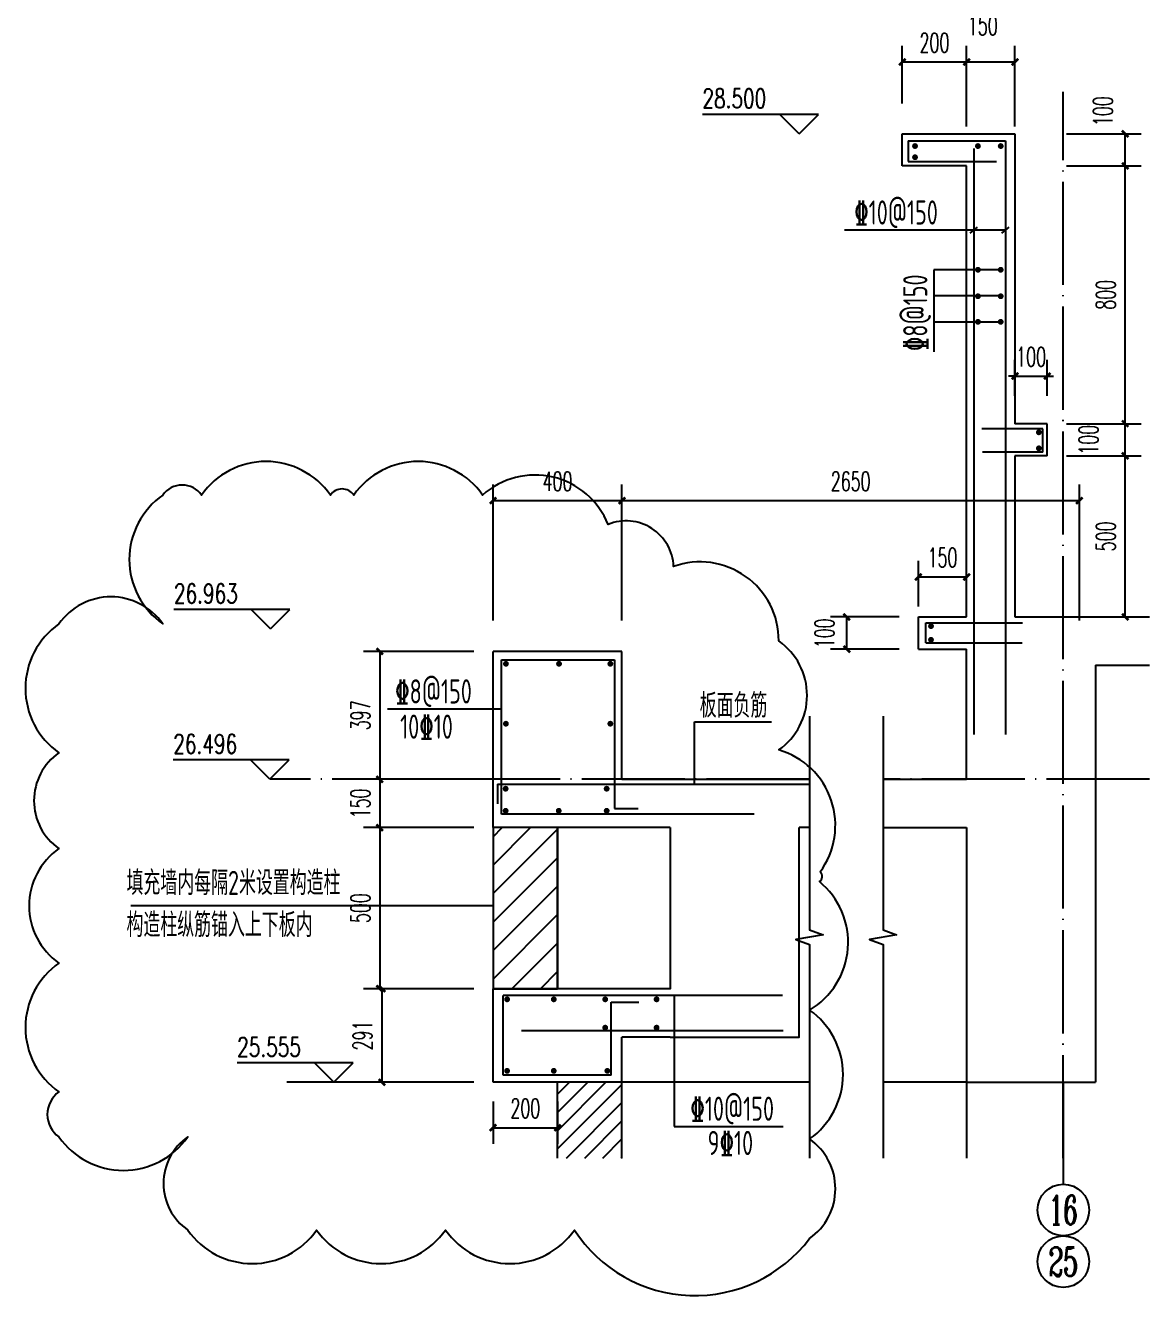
# Model space of a CAD drawing. Extents: x 0 to 125661, y -104936 to 8656.
# Drawn here: x 33825 to 37315, y -18915 to -14972 of the extents above; entities that cross this region are included whole.
import ezdxf
from ezdxf.enums import TextEntityAlignment as Align

# ---------------------------------------------------------------- set-up
doc = ezdxf.new("R2010")
doc.units = 0
doc.header["$LTSCALE"] = 800
doc.header["$MEASUREMENT"] = 0
doc.linetypes.add('DOTE', pattern=[2.42, 2, -0.2, 0.02, -0.2])
doc.layers.get('0').update_dxf_attribs({"linetype": 'CONTINUOUS'})
doc.layers.get('Defpoints').update_dxf_attribs({"color": 1, "linetype": 'CONTINUOUS'})
for name, color, linetype in [('3-ban', 84, 'CONTINUOUS'), ('A-立面看线', 117, 'CONTINUOUS'), ('AXIS', 3, 'CONTINUOUS'), ('AXIS_TEXT', 7, 'CONTINUOUS'), ('DIM_ELEV', 3, 'CONTINUOUS'), ('DIM_SYMB', 3, 'CONTINUOUS'), ('DOTE', 28, 'CONTINUOUS'), ('PUB_DIM', 3, 'CONTINUOUS'), ('PUB_HATCH', 8, 'CONTINUOUS'), ('PUB_TEXT', 7, 'CONTINUOUS'), ('R', 1, 'CONTINUOUS'), ('WALL', 50, 'CONTINUOUS')]:
    doc.layers.add(name, color=color, linetype=linetype)
doc.styles.add('_TCH_AXIS', font='COMPLEX', dxfattribs={"bigfont": 'GBCBIG'})
doc.styles.add('_TCH_DIM', font='SIMPLEX', dxfattribs={"bigfont": 'GBCBIG'})
doc.styles.add('COMPLEX', font='COMPLEX')
doc.styles.add('DIM_FONT', font='SIMPLEX.shx', dxfattribs={"width": 0.6})
doc.styles.add('TSSD_Rein', font='tssdeng.shx', dxfattribs={"width": 0.7, "bigfont": 'hztxt.shx'})
doc.dimstyles.new('DIMN20', dxfattribs={"dimscale": 0.2, "dimtxt": 300, "dimasz": 100, "dimexe": 250, "dimexo": 300, "dimgap": 150, "dimtad": 1, "dimdec": 0, "dimzin": 0, "dimdsep": 46, "dimtxsty": 'DIM_FONT', "dimblk": 'ARCHTICK', "dimcen": 0.09, "dimclrt": 7, "dimazin": 2, "dimtfac": 1, "dimtdec": 0, "dimtix": 1, "dimtmove": 2, "dimatfit": 3, "dimfxl": 0, "dimtolj": 1, "dimtzin": 0, "dimarcsym": 0})

# ---------------------------------------------------------------- blocks, each defined once
blk = doc.blocks.new('_ArchTick')
at = {"color": 0, "linetype": 'ByBlock', "const_width": 0.4}
blk.add_lwpolyline([(-0.5, -0.5), (0.5, 0.5)], dxfattribs=at)
blk = doc.blocks.new('*D264')
at = {"layer": 'Defpoints', "color": 0}
for p in [(36375.1, -16808.4), (36597.3, -16808.4), (36597.3, -16908.4)]:
    blk.add_point(p, dxfattribs=at)
at = {"layer": 'PUB_DIM', "color": 0, "lineweight": -2}
for p, q in [((36537.3, -16808.4), (36325.1, -16808.4)), ((36375.1, -16908.4), (36375.1, -16808.4)), ((36537.3, -16908.4), (36325.1, -16908.4))]:
    blk.add_line(p, q, dxfattribs=at)
at = {"layer": 'PUB_DIM', "color": 0, "lineweight": -2, "xscale": 20, "yscale": 20, "zscale": 20}
for p, rotation in [((36375.1, -16808.4), 90), ((36375.1, -16908.4), 270)]:
    blk.add_blockref('_ArchTick', p, dxfattribs=dict(at, rotation=rotation))
at = {"layer": 'PUB_DIM', "color": 7, "insert": (36306.1, -16859.2), "char_height": 60, "attachment_point": 5, "rotation": 90, "style": 'DIM_FONT'}
blk.add_mtext('\\A1;100', dxfattribs=at)
blk = doc.blocks.new('*D282')
at = {"layer": 'Defpoints', "color": 0}
for p in [(36747.3, -15085.7), (36547.3, -15274.2), (36747.3, -15274.2)]:
    blk.add_point(p, dxfattribs=at)
at = {"layer": 'PUB_DIM', "color": 0, "lineweight": -2}
for p, q in [((36547.3, -15214.2), (36547.3, -15035.7)), ((36747.3, -15214.2), (36747.3, -15035.7)), ((36547.3, -15085.7), (36747.3, -15085.7))]:
    blk.add_line(p, q, dxfattribs=at)
at = {"layer": 'PUB_DIM', "color": 0, "lineweight": -2, "xscale": 20, "yscale": 20, "zscale": 20, "rotation": 180}
blk.add_blockref('_ArchTick', (36547.3, -15085.7), dxfattribs=at)
at = {"layer": 'PUB_DIM', "color": 0, "lineweight": -2, "xscale": 20, "yscale": 20, "zscale": 20}
blk.add_blockref('_ArchTick', (36747.3, -15085.7), dxfattribs=at)
at = {"layer": 'PUB_DIM', "color": 7, "insert": (36647.3, -15025.7), "char_height": 60, "attachment_point": 5, "style": 'DIM_FONT'}
blk.add_mtext('\\A1;200', dxfattribs=at)
blk = doc.blocks.new('*D283')
at = {"layer": 'Defpoints', "color": 0}
for p in [(36997.3, -15308.4), (37239.3, -15308.4), (36997.3, -15408.4)]:
    blk.add_point(p, dxfattribs=at)
at = {"layer": 'PUB_DIM', "color": 0, "lineweight": -2}
for p, q in [((37057.3, -15308.4), (37289.3, -15308.4)), ((37239.3, -15408.4), (37239.3, -15308.4)), ((37057.3, -15408.4), (37289.3, -15408.4))]:
    blk.add_line(p, q, dxfattribs=at)
at = {"layer": 'PUB_DIM', "color": 0, "lineweight": -2, "xscale": 20, "yscale": 20, "zscale": 20}
for p, rotation in [((37239.3, -15308.4), 90), ((37239.3, -15408.4), 270)]:
    blk.add_blockref('_ArchTick', p, dxfattribs=dict(at, rotation=rotation))
at = {"layer": 'PUB_DIM', "color": 7, "insert": (37170.3, -15238.4), "char_height": 60, "attachment_point": 5, "rotation": 90, "style": 'DIM_FONT'}
blk.add_mtext('\\A1;100', dxfattribs=at)
blk = doc.blocks.new('*D284')
at = {"layer": 'Defpoints', "color": 0}
for p in [(36997.3, -15408.4), (37239.3, -15408.4), (36997.3, -16208.4)]:
    blk.add_point(p, dxfattribs=at)
at = {"layer": 'PUB_DIM', "color": 0, "lineweight": -2}
for p, q in [((37057.3, -15408.4), (37289.3, -15408.4)), ((37239.3, -16208.4), (37239.3, -15408.4)), ((37057.3, -16208.4), (37289.3, -16208.4))]:
    blk.add_line(p, q, dxfattribs=at)
at = {"layer": 'PUB_DIM', "color": 0, "lineweight": -2, "xscale": 20, "yscale": 20, "zscale": 20}
for p, rotation in [((37239.3, -15408.4), 90), ((37239.3, -16208.4), 270)]:
    blk.add_blockref('_ArchTick', p, dxfattribs=dict(at, rotation=rotation))
at = {"layer": 'PUB_DIM', "color": 7, "insert": (37179.3, -15808.4), "char_height": 60, "attachment_point": 5, "rotation": 90, "style": 'DIM_FONT'}
blk.add_mtext('\\A1;800', dxfattribs=at)
blk = doc.blocks.new('*D285')
at = {"layer": 'Defpoints', "color": 0}
for p in [(36997.3, -16208.4), (37239.3, -16208.4), (36997.3, -16308.4)]:
    blk.add_point(p, dxfattribs=at)
at = {"layer": 'PUB_DIM', "color": 0, "lineweight": -2}
for p, q in [((37057.3, -16208.4), (37289.3, -16208.4)), ((37239.3, -16308.4), (37239.3, -16208.4)), ((37057.3, -16308.4), (37289.3, -16308.4))]:
    blk.add_line(p, q, dxfattribs=at)
at = {"layer": 'PUB_DIM', "color": 0, "lineweight": -2, "xscale": 20, "yscale": 20, "zscale": 20}
for p, rotation in [((37239.3, -16208.4), 90), ((37239.3, -16308.4), 270)]:
    blk.add_blockref('_ArchTick', p, dxfattribs=dict(at, rotation=rotation))
at = {"layer": 'PUB_DIM', "color": 7, "insert": (37125.8, -16258.4), "char_height": 60, "attachment_point": 5, "rotation": 90, "style": 'DIM_FONT'}
blk.add_mtext('\\A1;100', dxfattribs=at)
blk = doc.blocks.new('*D286')
at = {"layer": 'Defpoints', "color": 0}
for p in [(36997.3, -16308.4), (37239.3, -16308.4), (36997.3, -16808.4)]:
    blk.add_point(p, dxfattribs=at)
at = {"layer": 'PUB_DIM', "color": 0, "lineweight": -2}
for p, q in [((37057.3, -16308.4), (37289.3, -16308.4)), ((37239.3, -16808.4), (37239.3, -16308.4)), ((37057.3, -16808.4), (37289.3, -16808.4))]:
    blk.add_line(p, q, dxfattribs=at)
at = {"layer": 'PUB_DIM', "color": 0, "lineweight": -2, "xscale": 20, "yscale": 20, "zscale": 20}
for p, rotation in [((37239.3, -16308.4), 90), ((37239.3, -16808.4), 270)]:
    blk.add_blockref('_ArchTick', p, dxfattribs=dict(at, rotation=rotation))
at = {"layer": 'PUB_DIM', "color": 7, "insert": (37179.3, -16558.4), "char_height": 60, "attachment_point": 5, "rotation": 90, "style": 'DIM_FONT'}
blk.add_mtext('\\A1;500', dxfattribs=at)
blk = doc.blocks.new('*D314')
at = {"layer": 'Defpoints', "color": 0}
for p in [(36747.3, -16684.1), (36597.3, -16836), (36747.3, -16836)]:
    blk.add_point(p, dxfattribs=at)
at = {"layer": 'PUB_DIM', "color": 0, "lineweight": -2}
for p, q in [((36597.3, -16776), (36597.3, -16634.1)), ((36747.3, -16776), (36747.3, -16634.1)), ((36597.3, -16684.1), (36747.3, -16684.1))]:
    blk.add_line(p, q, dxfattribs=at)
at = {"layer": 'PUB_DIM', "color": 0, "lineweight": -2, "xscale": 20, "yscale": 20, "zscale": 20, "rotation": 180}
blk.add_blockref('_ArchTick', (36597.3, -16684.1), dxfattribs=at)
at = {"layer": 'PUB_DIM', "color": 0, "lineweight": -2, "xscale": 20, "yscale": 20, "zscale": 20}
blk.add_blockref('_ArchTick', (36747.3, -16684.1), dxfattribs=at)
at = {"layer": 'PUB_DIM', "color": 7, "insert": (36672.3, -16624.1), "char_height": 60, "attachment_point": 5, "style": 'DIM_FONT'}
blk.add_mtext('\\A1;150', dxfattribs=at)
blk = doc.blocks.new('*D315')
at = {"layer": 'Defpoints', "color": 0}
for p in [(36897.3, -15085.7), (36747.3, -15345.6), (36897.3, -15345.6)]:
    blk.add_point(p, dxfattribs=at)
at = {"layer": 'PUB_DIM', "color": 0, "lineweight": -2}
for p, q in [((36747.3, -15285.6), (36747.3, -15035.7)), ((36897.3, -15285.6), (36897.3, -15035.7)), ((36747.3, -15085.7), (36897.3, -15085.7))]:
    blk.add_line(p, q, dxfattribs=at)
at = {"layer": 'PUB_DIM', "color": 0, "lineweight": -2, "xscale": 20, "yscale": 20, "zscale": 20, "rotation": 180}
blk.add_blockref('_ArchTick', (36747.3, -15085.7), dxfattribs=at)
at = {"layer": 'PUB_DIM', "color": 0, "lineweight": -2, "xscale": 20, "yscale": 20, "zscale": 20}
blk.add_blockref('_ArchTick', (36897.3, -15085.7), dxfattribs=at)
at = {"layer": 'PUB_DIM', "color": 7, "insert": (36797.3, -14972.2), "char_height": 60, "attachment_point": 5, "style": 'DIM_FONT'}
blk.add_mtext('\\A1;150', dxfattribs=at)
blk = doc.blocks.new('*D316')
at = {"layer": 'Defpoints', "color": 0}
for p in [(36997.3, -16060.7), (36897.3, -16182.2), (36997.3, -16182.2)]:
    blk.add_point(p, dxfattribs=at)
at = {"layer": 'PUB_DIM', "color": 0, "lineweight": -2}
for p, q in [((36897.3, -16122.2), (36897.3, -16010.7)), ((36997.3, -16122.2), (36997.3, -16010.7)), ((36897.3, -16060.7), (36877.3, -16060.7)), ((36897.3, -16060.7), (36997.3, -16060.7)), ((36997.3, -16060.7), (37017.3, -16060.7))]:
    blk.add_line(p, q, dxfattribs=at)
at = {"layer": 'PUB_DIM', "color": 0, "lineweight": -2, "xscale": 20, "yscale": 20, "zscale": 20}
blk.add_blockref('_ArchTick', (36897.3, -16060.7), dxfattribs=at)
at = {"layer": 'PUB_DIM', "color": 0, "lineweight": -2, "xscale": 20, "yscale": 20, "zscale": 20, "rotation": 180}
blk.add_blockref('_ArchTick', (36997.3, -16060.7), dxfattribs=at)
at = {"layer": 'PUB_DIM', "color": 7, "insert": (36947.3, -16000.7), "char_height": 60, "attachment_point": 5, "style": 'DIM_FONT'}
blk.add_mtext('\\A1;100', dxfattribs=at)
blk = doc.blocks.new('*D317')
at = {"layer": 'Defpoints', "color": 0}
for p in [(35677.3, -16447.4), (35277.3, -16879.8), (35677.3, -16879.8)]:
    blk.add_point(p, dxfattribs=at)
at = {"layer": 'PUB_DIM', "color": 0, "lineweight": -2}
for p, q in [((35277.3, -16819.8), (35277.3, -16397.4)), ((35677.3, -16819.8), (35677.3, -16397.4)), ((35277.3, -16447.4), (35677.3, -16447.4))]:
    blk.add_line(p, q, dxfattribs=at)
at = {"layer": 'PUB_DIM', "color": 0, "lineweight": -2, "xscale": 20, "yscale": 20, "zscale": 20, "rotation": 180}
blk.add_blockref('_ArchTick', (35277.3, -16447.4), dxfattribs=at)
at = {"layer": 'PUB_DIM', "color": 0, "lineweight": -2, "xscale": 20, "yscale": 20, "zscale": 20}
blk.add_blockref('_ArchTick', (35677.3, -16447.4), dxfattribs=at)
at = {"layer": 'PUB_DIM', "color": 7, "insert": (35477.3, -16387.4), "char_height": 60, "attachment_point": 5, "style": 'DIM_FONT'}
blk.add_mtext('\\A1;400', dxfattribs=at)
blk = doc.blocks.new('*D318')
at = {"layer": 'Defpoints', "color": 0}
for p in [(37097.3, -16447.4), (35677.3, -16879.8), (37097.3, -16879.8)]:
    blk.add_point(p, dxfattribs=at)
at = {"layer": 'PUB_DIM', "color": 0, "lineweight": -2}
for p, q in [((35677.3, -16819.8), (35677.3, -16397.4)), ((37097.3, -16819.8), (37097.3, -16397.4)), ((35677.3, -16447.4), (37097.3, -16447.4))]:
    blk.add_line(p, q, dxfattribs=at)
at = {"layer": 'PUB_DIM', "color": 0, "lineweight": -2, "xscale": 20, "yscale": 20, "zscale": 20, "rotation": 180}
blk.add_blockref('_ArchTick', (35677.3, -16447.4), dxfattribs=at)
at = {"layer": 'PUB_DIM', "color": 0, "lineweight": -2, "xscale": 20, "yscale": 20, "zscale": 20}
blk.add_blockref('_ArchTick', (37097.3, -16447.4), dxfattribs=at)
at = {"layer": 'PUB_DIM', "color": 7, "insert": (36387.3, -16387.4), "char_height": 60, "attachment_point": 5, "style": 'DIM_FONT'}
blk.add_mtext('\\A1;2650', dxfattribs=at)
blk = doc.blocks.new('_AXISO')
blk.add_circle((0, 0), 0.5)
at = {"layer": 'AXIS_TEXT', "style": 'COMPLEX', "width": 1.041667}
blk.add_attdef('A', text='', height=0.56, dxfattribs=at).set_placement((-0.25, -0.28), (0.25, -0.28), align=Align.FIT)
blk = doc.blocks.new('*D343')
at = {"layer": '3-ban', "color": 0, "lineweight": -2}
for p, q in [((35217.3, -17962.4), (34882.1, -17962.4)), ((34932.1, -17962.4), (34932.1, -18252.9)), ((35217.3, -18252.9), (34882.1, -18252.9))]:
    blk.add_line(p, q, dxfattribs=at)
at = {"layer": 'Defpoints', "color": 0}
for p in [(35277.3, -17962.4), (34932.1, -18252.9), (35277.3, -18252.9)]:
    blk.add_point(p, dxfattribs=at)
at = {"layer": '3-ban', "color": 0, "lineweight": -2, "xscale": 20, "yscale": 20, "zscale": 20}
for p, rotation in [((34932.1, -17962.4), 90), ((34932.1, -18252.9), 270)]:
    blk.add_blockref('_ArchTick', p, dxfattribs=dict(at, rotation=rotation))
at = {"layer": '3-ban', "color": 7, "insert": (34872.1, -18107.7), "char_height": 60, "attachment_point": 5, "rotation": 90, "style": 'DIM_FONT'}
blk.add_mtext('\\A1;291', dxfattribs=at)
blk = doc.blocks.new('*D344')
at = {"layer": '3-ban', "color": 0, "lineweight": -2}
for p, q in [((35277.3, -18312.9), (35277.3, -18443.8)), ((35477.3, -18312.9), (35477.3, -18443.8)), ((35277.3, -18393.8), (35477.3, -18393.8))]:
    blk.add_line(p, q, dxfattribs=at)
at = {"layer": 'Defpoints', "color": 0}
for p in [(35277.3, -18252.9), (35477.3, -18252.9), (35477.3, -18393.8)]:
    blk.add_point(p, dxfattribs=at)
at = {"layer": '3-ban', "color": 0, "lineweight": -2, "xscale": 20, "yscale": 20, "zscale": 20, "rotation": 180}
blk.add_blockref('_ArchTick', (35277.3, -18393.8), dxfattribs=at)
at = {"layer": '3-ban', "color": 0, "lineweight": -2, "xscale": 20, "yscale": 20, "zscale": 20}
blk.add_blockref('_ArchTick', (35477.3, -18393.8), dxfattribs=at)
at = {"layer": '3-ban', "color": 7, "insert": (35377.3, -18333.8), "char_height": 60, "attachment_point": 5, "style": 'DIM_FONT'}
blk.add_mtext('\\A1;200', dxfattribs=at)
blk = doc.blocks.new('*D345')
at = {"layer": '3-ban', "color": 0, "lineweight": -2}
for p, q in [((35217.3, -16915.4), (34875.3, -16915.4)), ((34925.3, -16915.4), (34925.3, -17312.4)), ((35217.3, -17312.4), (34875.3, -17312.4))]:
    blk.add_line(p, q, dxfattribs=at)
at = {"layer": 'Defpoints', "color": 0}
for p in [(35277.3, -16915.4), (34925.3, -17312.4), (35277.3, -17312.4)]:
    blk.add_point(p, dxfattribs=at)
at = {"layer": '3-ban', "color": 0, "lineweight": -2, "xscale": 20, "yscale": 20, "zscale": 20}
for p, rotation in [((34925.3, -16915.4), 90), ((34925.3, -17312.4), 270)]:
    blk.add_blockref('_ArchTick', p, dxfattribs=dict(at, rotation=rotation))
at = {"layer": '3-ban', "color": 7, "insert": (34865.3, -17113.9), "char_height": 60, "attachment_point": 5, "rotation": 90, "style": 'DIM_FONT'}
blk.add_mtext('\\A1;397', dxfattribs=at)
blk = doc.blocks.new('*D346')
at = {"layer": '3-ban', "color": 0, "lineweight": -2}
for p, q in [((35217.3, -17312.4), (34875.3, -17312.4)), ((34925.3, -17312.4), (34925.3, -17462.4)), ((35217.3, -17462.4), (34875.3, -17462.4))]:
    blk.add_line(p, q, dxfattribs=at)
at = {"layer": 'Defpoints', "color": 0}
for p in [(35277.3, -17312.4), (34925.3, -17462.4), (35277.3, -17462.4)]:
    blk.add_point(p, dxfattribs=at)
at = {"layer": '3-ban', "color": 0, "lineweight": -2, "xscale": 20, "yscale": 20, "zscale": 20}
for p, rotation in [((34925.3, -17312.4), 90), ((34925.3, -17462.4), 270)]:
    blk.add_blockref('_ArchTick', p, dxfattribs=dict(at, rotation=rotation))
at = {"layer": '3-ban', "color": 7, "insert": (34865.3, -17387.4), "char_height": 60, "attachment_point": 5, "rotation": 90, "style": 'DIM_FONT'}
blk.add_mtext('\\A1;150', dxfattribs=at)
blk = doc.blocks.new('*D347')
at = {"layer": '3-ban', "color": 0, "lineweight": -2}
for p, q in [((35217.3, -17462.4), (34875.3, -17462.4)), ((34925.3, -17462.4), (34925.3, -17962.4)), ((35217.3, -17962.4), (34875.3, -17962.4))]:
    blk.add_line(p, q, dxfattribs=at)
at = {"layer": 'Defpoints', "color": 0}
for p in [(35277.3, -17462.4), (34925.3, -17962.4), (35277.3, -17962.4)]:
    blk.add_point(p, dxfattribs=at)
at = {"layer": '3-ban', "color": 0, "lineweight": -2, "xscale": 20, "yscale": 20, "zscale": 20}
for p, rotation in [((34925.3, -17462.4), 90), ((34925.3, -17962.4), 270)]:
    blk.add_blockref('_ArchTick', p, dxfattribs=dict(at, rotation=rotation))
at = {"layer": '3-ban', "color": 7, "insert": (34865.3, -17712.4), "char_height": 60, "attachment_point": 5, "rotation": 90, "style": 'DIM_FONT'}
blk.add_mtext('\\A1;500', dxfattribs=at)

msp = doc.modelspace()

# ---------------------------------------------------------------- hatches: boundary and pattern name
at = {"layer": 'PUB_HATCH'}
h = msp.add_hatch(dxfattribs=at)
h.set_pattern_fill('ANSI31', color=8, scale=500, style=0)
h.paths.add_polyline_path([(35277.3, -17962.4), (35477.3, -17962.4), (35477.3, -17462.4), (35277.3, -17462.4)])
h = msp.add_hatch(dxfattribs=at)
h.set_pattern_fill('普通砖', color=256, scale=30, style=0)
h.set_pattern_definition([(45, (35477.34, -18459.51), (-28.2136, 28.2136), [])])
h.paths.add_polyline_path([(35677.3, -18252.9), (35477.3, -18252.9), (35477.3, -18488.2), (35677.3, -18488.2)])

# ---------------------------------------------------------------- linework, layer by layer
at = {"layer": '3-ban'}
for p, q in [((36868.2, -15607.6), (36368.1, -15607.6)), ((36853, -15730.7), (36644.9, -15730.7)), ((36644.9, -15730.7), (36644.9, -15985.3)), ((36853, -15812), (36644.9, -15812)), ((36853, -15893.3), (36644.9, -15893.3)), ((35303.5, -17094.9), (34949.7, -17094.9)), ((35902.1, -17327.3), (35902.1, -17134.3)), ((35902.1, -17134.3), (36141.7, -17134.3)), ((35277.3, -17462.4), (35277.3, -17962.4)), ((35477.3, -17462.4), (35477.3, -17962.4)), ((34153.2, -17704.6), (35277.3, -17704.6)), ((35839.2, -17981.3), (35839.2, -18389.8)), ((34882.1, -18252.9), (34636.8, -18252.9)), ((35839.2, -18389.8), (36177.7, -18389.8))]:
    msp.add_line(p, q, dxfattribs=at)
msp.add_lwpolyline([(35277.3, -17962.4), (35477.3, -17962.4), (35477.3, -17462.4), (35277.3, -17462.4)], close=True, dxfattribs=at)
at = {"layer": 'A-立面看线'}
for p, q in [((36259.5, -18252.9), (35677.3, -18252.9)), ((36747.3, -18252.9), (36487.9, -18252.9)), ((36747.3, -18252.9), (36747.3, -18488.2))]:
    msp.add_line(p, q, dxfattribs=at)
at = {"layer": 'AXIS'}
for p, q in [((37047.3, -18252.9), (37047.3, -18569.5)), ((37047.3, -18593), (37047.3, -18593))]:
    msp.add_line(p, q, dxfattribs=at)
at = {"layer": 'Defpoints'}
msp.add_lwpolyline([(36259.5, -18737.9, 0.520567), (36259.5, -18428.8, 0.520567), (36259.5, -18028.8, 0.520567), (36290.1, -17629.9, 0.520567), (36292.4, -17600, 0.520567), (36164, -17221.1, 0.520567), (36164, -16883, 0.520567), (35837.6, -16651.8, 0.520567), (35634.2, -16521.2, 0.520567), (35244.8, -16430, 0.520567), (34844.8, -16430, 0.520567), (34772, -16430, 0.520567), (34372, -16430, 0.520567), (34252.1, -16430, 0.520567), (34252.1, -16830, 0.520567), (33929.5, -16830, 0.520567), (33929.5, -17230, 0.520567), (33929.5, -17527.6, 0.520567), (33929.5, -17882.8, 0.520567), (33929.5, -18282.8, 0.520567), (33929.5, -18422.2, 0.520567), (34329.5, -18422.2, 0.520567), (34329.5, -18711.6, 0.520567), (34729.5, -18711.6, 0.520567), (35129.5, -18711.6, 0.520567), (35529.5, -18711.6, 0.520567)], format="xyb", close=True, dxfattribs=at)
at = {"layer": 'DIM_ELEV'}
for p, q in [((36287.1, -15248.4), (35927.1, -15248.4)), ((36227.1, -15308.4), (36167.1, -15248.4)), ((36227.1, -15308.4), (36287.1, -15248.4)), ((34646.6, -16785.4), (34286.6, -16785.4)), ((34586.6, -16845.4), (34526.6, -16785.4)), ((34586.6, -16845.4), (34646.6, -16785.4)), ((34644.5, -17252.4), (34284.5, -17252.4)), ((34584.5, -17312.4), (34524.5, -17252.4)), ((34584.5, -17312.4), (34644.5, -17252.4)), ((34842.8, -18192.9), (34482.8, -18192.9)), ((34782.8, -18252.9), (34722.8, -18192.9)), ((34782.8, -18252.9), (34842.8, -18192.9))]:
    msp.add_line(p, q, dxfattribs=at)
at = {"layer": 'DIM_SYMB'}
for points in [[(36259.5, -17116.7), (36259.5, -17779.9), (36301.5, -17795.2), (36217.5, -17810), (36259.5, -17824.9), (36259.5, -18488.2)], [(36487.9, -17116.7), (36487.9, -17779.9), (36529.9, -17795.2), (36445.9, -17810), (36487.9, -17824.9), (36487.9, -18488.2)]]:
    msp.add_lwpolyline(points, dxfattribs=at)
at = {"layer": 'DOTE', "linetype": 'DOTE', "ltscale": 0.2}
for p, q in [((37047.3, -18488.2), (37047.3, -15178.3)), ((36259.5, -17312.4), (34586.6, -17312.4)), ((37315.2, -17312.4), (36487.9, -17312.4))]:
    msp.add_line(p, q, dxfattribs=at)
at = {"layer": 'R'}
for p, q in [((36566.2, -15330.8), (36868.2, -15330.8)), ((36566.2, -15330.8), (36566.2, -15394.1)), ((36868.2, -15330.8), (36868.2, -17173.8)), ((36769.9, -15354.5), (36769.9, -17173.8)), ((36566.2, -15394.1), (36839.7, -15394.1)), ((36758.3, -15617.1), (36781.4, -15598.1)), ((36856.6, -15617.1), (36879.7, -15598.1)), ((36984.2, -16224.7), (36794.3, -16224.7)), ((36984.2, -16297.1), (36984.2, -16224.7)), ((36984.2, -16297.1), (36796, -16297.1)), ((36620.4, -16826.5), (36920.9, -16826.5)), ((36620.4, -16888.6), (36620.4, -16826.5)), ((36620.4, -16888.6), (36919.3, -16888.6)), ((35303.5, -17420.7), (35303.5, -16941)), ((35303.5, -16941), (35654.3, -16941)), ((35654.3, -16941), (35654.3, -17403.3)), ((35291, -17327.3), (36259.5, -17327.3)), ((35291, -17327.3), (35291, -17388.3)), ((36087.3, -17420.7), (35303.5, -17420.7)), ((35654.3, -17403.3), (35727.6, -17403.3)), ((36175.7, -17983), (35308.5, -17983)), ((35308.5, -18230.4), (35308.5, -17983)), ((35643.8, -18230.4), (35643.8, -18004.4)), ((35643.8, -18004.4), (35729.3, -18004.4)), ((36177.9, -18092.8), (35364.9, -18092.8)), ((35643.8, -18230.4), (35308.5, -18230.4))]:
    msp.add_line(p, q, dxfattribs=at)
at = {"layer": 'R', "const_width": 9}
for points in [[(36591.5, -15346.6, -1), (36582.5, -15346.6, -1)], [(36786.8, -15346.6, -1), (36777.8, -15346.6, -1)], [(36857.5, -15346.6, -1), (36848.5, -15346.6, -1)], [(36591.5, -15381.4, -1), (36582.5, -15381.4, -1)], [(36786.8, -15730.7, -1), (36777.8, -15730.7, -1)], [(36857.5, -15730.7, -1), (36848.5, -15730.7, -1)], [(36786.8, -15812.9, -1), (36777.8, -15812.9, -1)], [(36857.5, -15812.9, -1), (36848.5, -15812.9, -1)], [(36786.8, -15892.3, -1), (36777.8, -15892.3, -1)], [(36857.5, -15892.3, -1), (36848.5, -15892.3, -1)], [(36975.9, -16235.2, -1), (36966.9, -16235.2, -1)], [(36975.9, -16284.9, -1), (36966.9, -16284.9, -1)], [(36641.1, -16836.8, -1), (36632.1, -16836.8, -1)], [(36641.1, -16879.3, -1), (36632.1, -16879.3, -1)], [(35321.6, -16953.8, -1), (35312.6, -16953.8, -1)], [(35486.4, -16953.8, -1), (35477.4, -16953.8, -1)], [(35645.7, -16953.8, -1), (35636.7, -16953.8, -1)], [(35321.6, -17139.8, -1), (35312.6, -17139.8, -1)], [(35645.7, -17139.8, -1), (35636.7, -17139.8, -1)], [(35320.7, -17341.6, -1), (35311.7, -17341.6, -1)], [(35634.3, -17341.6, -1), (35625.3, -17341.6, -1)], [(35320.7, -17410.1, -1), (35311.7, -17410.1, -1)], [(35485.5, -17410.1, -1), (35476.5, -17410.1, -1)], [(35634.3, -17410.1, -1), (35625.3, -17410.1, -1)], [(35325.2, -17995.4, -1), (35316.2, -17995.4, -1)], [(35470.1, -17995.4, -1), (35461.1, -17995.4, -1)], [(35629.8, -17995.4, -1), (35620.8, -17995.4, -1)], [(35789.3, -17995.4, -1), (35780.3, -17995.4, -1)], [(35629.8, -18083.3, -1), (35620.8, -18083.3, -1)], [(35789.3, -18083.3, -1), (35780.3, -18083.3, -1)], [(35325.2, -18217.4, -1), (35316.2, -18217.4, -1)], [(35470.1, -18217.4, -1), (35461.1, -18217.4, -1)], [(35636.4, -18217.4, -1), (35627.4, -18217.4, -1)]]:
    msp.add_lwpolyline(points, format="xyb", close=True, dxfattribs=at)
at = {"layer": 'WALL'}
for p, q in [((36547.3, -15408.4), (36547.3, -15308.4)), ((36547.3, -15308.4), (36897.3, -15308.4)), ((36897.3, -15308.4), (36897.3, -16208.4)), ((36747.3, -15408.4), (36547.3, -15408.4)), ((36747.3, -16808.4), (36747.3, -15408.4)), ((36997.3, -16208.4), (36897.3, -16208.4)), ((36997.3, -16308.4), (36997.3, -16208.4)), ((36897.3, -16308.4), (36897.3, -16808.4)), ((36997.3, -16308.4), (36897.3, -16308.4)), ((36597.3, -16808.4), (36747.3, -16808.4)), ((36597.3, -16908.4), (36597.3, -16808.4)), ((36897.3, -16808.4), (37315.2, -16808.4)), ((36597.3, -16908.4), (36747.3, -16908.4)), ((36747.3, -17312.4), (36747.3, -16908.4)), ((35677.3, -16915.4), (35277.3, -16915.4)), ((35277.3, -17462.4), (35277.3, -16915.4)), ((35677.3, -17312.4), (35677.3, -16915.4)), ((37147.3, -16958.4), (37147.3, -18252.9)), ((37147.3, -16958.4), (37315.2, -16958.4)), ((35677.3, -17312.4), (36259.5, -17312.4)), ((36487.9, -17312.4), (36747.3, -17312.4)), ((35827.3, -17462.4), (35277.3, -17462.4)), ((36259.5, -17462.4), (36227.3, -17462.4)), ((36487.9, -17462.4), (36747.3, -17462.4)), ((36747.3, -17462.4), (36747.3, -18252.9)), ((35277.3, -18252.9), (35277.3, -17962.4)), ((35677.3, -18252.9), (35677.3, -18112.4)), ((35827.3, -18112.4), (35677.3, -18112.4)), ((35677.3, -18252.9), (35277.3, -18252.9)), ((35477.3, -18488.2), (35477.3, -18252.9)), ((35677.3, -18488.2), (35677.3, -18252.9)), ((36747.3, -18252.9), (37147.3, -18252.9))]:
    msp.add_line(p, q, dxfattribs=at)
for points in [[(35827.3, -17462.4), (35827.3, -17962.4), (35277.3, -17962.4)], [(35827.3, -18112.4), (36227.3, -18112.4), (36227.3, -17462.4)]]:
    msp.add_lwpolyline(points, dxfattribs=at)

# ---------------------------------------------------------------- block references
at = {"layer": 'AXIS'}
ref = msp.add_blockref('_AXISO', (37047.3, -18649.5), dxfattribs=dict(at, xscale=160, yscale=160, zscale=160))
ref.add_attrib('A', '16', dxfattribs={"layer": 'AXIS_TEXT', "height": 90.51, "style": '_TCH_AXIS', "width": 0.724138}).set_placement((37002, -18694.8), (37092.5, -18694.8), align=Align.FIT)
ref = msp.add_blockref('_AXISO', (37047.3, -18809.5), dxfattribs=dict(at, xscale=160, yscale=160, zscale=160))
ref.add_attrib('A', '25', dxfattribs={"layer": 'AXIS_TEXT', "height": 90.51, "style": '_TCH_AXIS', "width": 0.617647}).set_placement((37002, -18854.8), (37092.5, -18854.8), align=Align.FIT)

# ---------------------------------------------------------------- texts
at = {"layer": '3-ban', "style": 'TSSD_Rein', "width": 0.7}
for s, p in [('%%13210@150', (36528, -15552.3)), ('%%1328@150', (35092.2, -17039.1)), ('板面负筋', (36023.6, -17079.6)), ('10%%13210', (35070.5, -17149)), ('%%13210@150', (36019.5, -18334.5)), ('9%%13210', (36013.8, -18441.2))]:
    msp.add_text(s, height=75, dxfattribs=at).set_placement(p, align=Align.MIDDLE)
msp.add_text('%%1328@150', height=75, rotation=90, dxfattribs=at).set_placement((36587.3, -15864.3), align=Align.MIDDLE)
for s, p in [('填充墙内每隔2米设置构造柱', (34139.3, -17671.5)), ('构造柱纵筋锚入上下板内', (34139.3, -17802))]:
    msp.add_text(s, height=75, dxfattribs=at).set_placement(p)
at = {"layer": 'PUB_TEXT', "style": '_TCH_DIM', "width": 0.705882}
for s, p in [('28.500', (35927.1, -15228.4)), ('26.963', (34286.6, -16765.4)), ('26.496', (34284.5, -17232.4)), ('25.555', (34482.8, -18172.9))]:
    msp.add_text(s, height=59.5, dxfattribs=at).set_placement(p)

# ---------------------------------------------------------------- dimensions: what is measured, and where the dimension line sits
at = {"layer": '3-ban'}
for base, p1, p2, picture, middle in [((34925.3, -17312.4), (35277.3, -16915.4), (35277.3, -17312.4), '*D345', (34865.3, -17113.9)), ((34925.3, -17462.4), (35277.3, -17312.4), (35277.3, -17462.4), '*D346', (34865.3, -17387.4)), ((34925.3, -17962.4), (35277.3, -17462.4), (35277.3, -17962.4), '*D347', (34865.3, -17712.4)), ((34932.0728, -18252.9194), (35277.3392, -17962.3972), (35277.3392, -18252.9194), '*D343', (34872.0728, -18107.6583))]:
    dim = msp.add_linear_dim(base=base, p1=p1, p2=p2, angle=90, dimstyle='DIMN20', dxfattribs=at)
    dim.commit()
    dim.dimension.update_dxf_attribs({"geometry": picture, "text_midpoint": middle})
dim = msp.add_linear_dim(base=(35477.3, -18393.8), p1=(35277.3, -18252.9), p2=(35477.3, -18252.9), dimstyle='DIMN20', dxfattribs=at)
dim.commit()
dim.dimension.update_dxf_attribs({"geometry": '*D344', "text_midpoint": (35377.3, -18333.8)})
at = {"layer": 'PUB_DIM'}
for base, p1, p2, angle, picture, middle in [((36897.3, -15085.7), (36747.3, -15345.6), (36897.3, -15345.6), 0, '*D315', (36797.3, -14972.2)), ((37239.3, -15308.4), (36997.3, -15408.4), (36997.3, -15308.4), 90, '*D283', (37170.3, -15238.4)), ((37239.3, -16208.4), (36997.3, -16308.4), (36997.3, -16208.4), 90, '*D285', (37125.8, -16258.4)), ((36375.1, -16808.4), (36597.3, -16908.4), (36597.3, -16808.4), 90, '*D264', (36306.1, -16859.2))]:
    dim = msp.add_linear_dim(base=base, p1=p1, p2=p2, angle=angle, dimstyle='DIMN20', dxfattribs=at)
    dim.commit()
    dim.dimension.update_dxf_attribs({"geometry": picture, "text_midpoint": middle, "dimtype": 161})
for p1, p2, distance, picture, middle in [((36547.3, -15274.2), (36747.3, -15274.2), 188.5, '*D282', (36647.3, -15025.7)), ((36997.3, -16208.4), (36997.3, -15408.4), -242, '*D284', (37179.3, -15808.4)), ((36897.3, -16182.2), (36997.3, -16182.2), 121.5, '*D316', (36947.3, -16000.7)), ((36997.3, -16808.4), (36997.3, -16308.4), -242, '*D286', (37179.3, -16558.4)), ((35277.3, -16879.8), (35677.3, -16879.8), 432.4, '*D317', (35477.3, -16387.4)), ((36597.3, -16836), (36747.3, -16836), 151.9, '*D314', (36672.3, -16624.1))]:
    dim = msp.add_aligned_dim(p1=p1, p2=p2, distance=distance, dimstyle='DIMN20', dxfattribs=at)
    dim.commit()
    dim.dimension.update_dxf_attribs({"geometry": picture, "text_midpoint": middle})
dim = msp.add_aligned_dim(p1=(35677.3, -16879.8), p2=(37097.3, -16879.8), distance=432.4, text='2650', dimstyle='DIMN20', dxfattribs=at)
dim.commit()
dim.dimension.update_dxf_attribs({"geometry": '*D318', "text_midpoint": (36387.3, -16387.4)})

doc.saveas('drawing.dxf')
